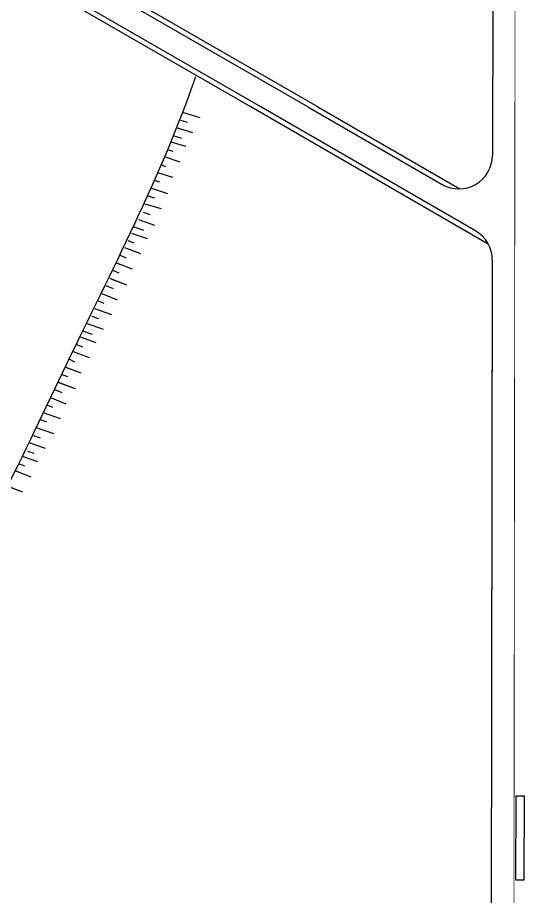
# Model space of a CAD drawing. Header units: millimetres. Extents: x 2801 to 3319, y 1187 to 1422.
# Drawn here: x 3172.6 to 3202.8, y 1231.3 to 1283.6 of the extents above; entities that cross this region are included whole.
import ezdxf

# ---------------------------------------------------------------- set-up
doc = ezdxf.new("R2010")
doc.units = ezdxf.units.MM
for name, color, linetype in [('ar-podotactil', 1, 'Continuous'), ('AR-TALUDE', 1, 'Continuous'), ('urb-faixa', 1, 'Continuous'), ('via', 1, 'Continuous')]:
    doc.layers.add(name, color=color, linetype=linetype)

msp = doc.modelspace()

# ---------------------------------------------------------------- linework, layer by layer
at = {"layer": 'ar-podotactil'}
for p, q in [((3200.977, 1328.645), (3200.893, 1275.391)), ((3190.504, 1278.275), (3174.133, 1287.727)), ((3189.904, 1278.275), (3174.243, 1287.317)), ((3186.504, 1278.275), (3172.821, 1286.175)), ((3187.104, 1278.275), (3172.902, 1286.475)), ((3200.646, 1270.11), (3186.504, 1278.275)), ((3199.883, 1270.897), (3187.104, 1278.275)), ((3189.904, 1278.275), (3197.893, 1273.663)), ((3190.504, 1278.275), (3198.956, 1273.396)), ((3200.883, 1269.162), (3200.753, 1186.628)), ((3200.883, 1269.009), (3200.753, 1186.628))]:
    msp.add_line(p, q, dxfattribs=at)
for centre, start, end in [((3198.893, 1275.395), 240, 359.9097), ((3198.883, 1269.165), 359.9097, 60)]:
    msp.add_arc(centre, 2, start, end, dxfattribs=at)
at = {"layer": 'AR-TALUDE'}
for p, q in [((3183.505, 1277.632), (3182.466, 1277.94)), ((3182.736, 1277.348), (3182.336, 1277.466)), ((3183.056, 1276.741), (3182.078, 1277.03)), ((3182.658, 1275.918), (3181.75, 1276.187)), ((3182.403, 1276.398), (3181.898, 1276.548)), ((3181.887, 1275.626), (3181.558, 1275.723)), ((3182.304, 1274.998), (3181.378, 1275.297)), ((3181.456, 1274.701), (3181.176, 1274.824)), ((3181.865, 1274.067), (3180.972, 1274.355)), ((3181.569, 1273.109), (3180.555, 1273.436)), ((3181.089, 1273.8), (3180.773, 1273.902)), ((3180.792, 1272.84), (3180.343, 1272.984)), ((3181.569, 1273.109), (3180.627, 1273.413)), ((3181.569, 1273.109), (3180.627, 1273.413)), ((3181.186, 1272.202), (3180.147, 1272.51)), ((3180.518, 1271.843), (3180.125, 1271.983)), ((3180.804, 1271.22), (3179.843, 1271.562)), ((3180.134, 1270.913), (3179.559, 1271.117)), ((3179.577, 1270.17), (3179.207, 1270.301)), ((3180.363, 1270.42), (3179.436, 1270.749)), ((3179.96, 1269.52), (3179.015, 1269.882)), ((3179.098, 1269.269), (3178.758, 1269.44)), ((3179.472, 1268.614), (3178.527, 1268.976)), ((3179.472, 1268.614), (3178.567, 1268.96)), ((3178.683, 1268.388), (3178.307, 1268.532)), ((3179.124, 1267.673), (3178.13, 1268.054)), ((3179.124, 1267.673), (3178.201, 1268.027)), ((3179.124, 1267.673), (3178.201, 1268.027)), ((3178.574, 1266.774), (3177.672, 1267.151)), ((3178.334, 1267.446), (3177.894, 1267.614)), ((3177.779, 1266.574), (3177.441, 1266.715)), ((3178.244, 1265.894), (3177.223, 1266.257)), ((3177.461, 1265.651), (3177.068, 1265.79)), ((3177.748, 1265.028), (3176.787, 1265.369)), ((3177.306, 1264.227), (3176.379, 1264.557)), ((3177.078, 1264.72), (3176.503, 1264.925)), ((3176.521, 1263.977), (3176.15, 1264.109)), ((3176.904, 1263.328), (3175.959, 1263.689)), ((3176.041, 1263.077), (3175.701, 1263.248)), ((3176.415, 1262.421), (3175.47, 1262.783)), ((3176.415, 1262.421), (3175.51, 1262.768)), ((3175.626, 1262.196), (3175.25, 1262.34)), ((3175.278, 1261.253), (3174.837, 1261.422)), ((3176.068, 1261.481), (3175.073, 1261.862)), ((3176.068, 1261.481), (3175.144, 1261.835)), ((3176.068, 1261.481), (3175.144, 1261.835)), ((3175.517, 1260.582), (3174.616, 1260.959)), ((3174.722, 1260.382), (3174.384, 1260.523)), ((3175.187, 1259.701), (3174.166, 1260.064)), ((3174.379, 1259.513), (3173.986, 1259.653)), ((3174.777, 1258.803), (3173.756, 1259.166)), ((3174.281, 1257.937), (3173.32, 1258.279)), ((3173.994, 1258.56), (3173.601, 1258.7)), ((3173.611, 1257.63), (3173.239, 1257.762)), ((3173.839, 1257.137), (3172.912, 1257.466)), ((3173.054, 1256.887), (3172.683, 1257.018)), ((3173.437, 1256.237), (3172.492, 1256.599)), ((3172.948, 1255.331), (3172.003, 1255.693)), ((3172.948, 1255.331), (3172.043, 1255.678))]:
    msp.add_line(p, q, dxfattribs=at)
msp.add_open_spline([(3124.368, 1268.258), (3124.871, 1261.761), (3127.557, 1246.765), (3144.942, 1233.619), (3156.167, 1236.332), (3164.448, 1242.032), (3171.625, 1254.534), (3176.632, 1265.464), (3181.196, 1274.178), (3183.241, 1280.082)], degree=3, knots=[0.874603, 0.874603, 0.874603, 0.874603, 13.033613, 24.300817, 33.994288, 45.623477, 57.311406, 66.544355, 85.146679, 85.146679, 85.146679, 85.146679], dxfattribs=at)
at = {"layer": 'urb-faixa', "ltscale": 10}
for p, q in [((3202.278, 1232.232, 0), (3202.294, 1237.232, 0)), ((3202.794, 1237.23, 0), (3202.294, 1237.232, 0)), ((3202.778, 1232.23, 0), (3202.794, 1237.23, 0)), ((3202.778, 1232.23, 0), (3202.278, 1232.232, 0))]:
    msp.add_line(p, q, dxfattribs=at)
at = {"layer": 'via', "const_width": 0.05}
msp.add_lwpolyline([(3153.307, 1421.724), (3154.085, 1420.64), (3160.295, 1411.091), (3169.989, 1403.132), (3175.4, 1400.163), (3181.966, 1396.462), (3185.516, 1393.971), (3189.362, 1390.035), (3191.419, 1387.747), (3194.213, 1384.142), (3198.327, 1378.21), (3200.627, 1375.147), (3201.769, 1372.991), (3202.205, 1370.581), (3202.188, 1367.976), (3202.139, 1361.515), (3202.256, 1300.871), (3202.139, 1203.924), (3202.115, 1186.628)], dxfattribs=at)

doc.saveas('drawing.dxf')
